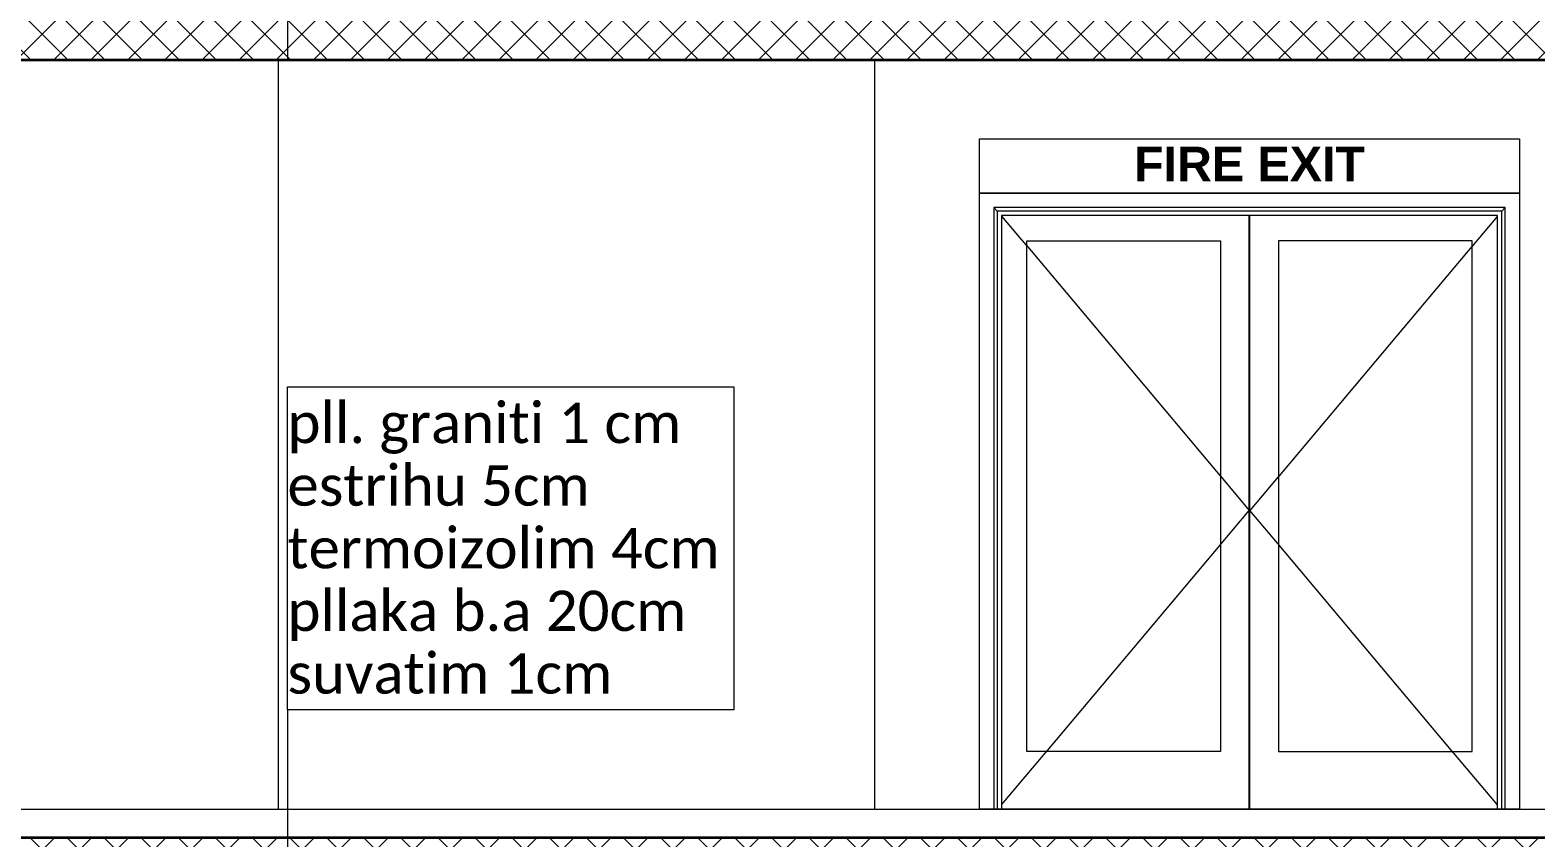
# Model space of a CAD drawing. Header units: millimetres. Extents: x -15634 to 67596, y -3027 to 55843.
# Drawn here: x 14114 to 19338, y 41096 to 43898 of the extents above; entities that cross this region are included whole.
import ezdxf

# ---------------------------------------------------------------- set-up
doc = ezdxf.new("R2010")
doc.units = ezdxf.units.MM
doc.header["$MEASUREMENT"] = 0
doc.set_wipeout_variables(frame=1)
doc.linetypes.add('Wipeout_Contour', pattern=[1000, 0, -1000])
for name, color, linetype in [('aaaa oxhakat', 7, 'Continuous'), ('Dimensioning - General', 7, 'Continuous'), ('Structural - Bearing', 7, 'Continuous'), ('Structural - Combined', 7, 'Continuous')]:
    doc.layers.add(name, color=color, linetype=linetype)
for name, color, linetype, lineweight, true_color in [('aaaa oxhakat _Pen_No__82', 7, 'Continuous', 20, 0xaaaaaa), ('Dimensioning - General_Pen_No__61', 7, 'Continuous', 20, 0x6a6a6a), ('Dimensioning - General_Pen_No__88', 7, 'Continuous', 20, 0xfd4435), ('Drawing & Figure_Pen_No__61', 7, 'Continuous', 20, 0x6a6a6a), ('Structural - Bearing_Pen_No__61', 7, 'Continuous', 20, 0x6a6a6a), ('Structural - Bearing_Pen_No__82', 7, 'Continuous', 20, 0xaaaaaa), ('Structural - Combined_Pen_No__82', 7, 'Continuous', 20, 0xaaaaaa)]:
    doc.layers.add(name, color=color, linetype=linetype, lineweight=lineweight, true_color=true_color)
for name, color, linetype, lineweight in [('Drawing & Figure_Pen_No__1', 7, 'Continuous', 13), ('Structural - Bearing_Pen_No__1', 7, 'Continuous', 13), ('Structural - Bearing_Pen_No__7', 7, 'Continuous', 35)]:
    doc.layers.add(name, color=color, linetype=linetype, lineweight=lineweight)
doc.styles.add('GENERATED_STYLE_2', font='arialbd.ttf')
doc.styles.add('GENERATED_STYLE_6', font='calibril.ttf')
doc.dimstyles.new('GENERATED_STYLE__3', dxfattribs={"dimtxt": 195.999997, "dimasz": 106.4, "dimexe": 0.18, "dimexo": 0.0625, "dimgap": 0.09, "dimtad": 1, "dimdec": 0, "dimlfac": 0.1, "dimzin": 0, "dimdsep": 46, "dimtxsty": 'GENERATED_STYLE_6', "dimblk": 'ARROWHEAD_2', "dimblk1": 'ARROWHEAD_2', "dimblk2": 'ARROWHEAD_2', "dimcen": 0.09, "dimse1": 1, "dimse2": 1, "dimclrd": 256, "dimclre": 256, "dimclrt": 256, "dimadec": 0, "dimazin": 0, "dimtfac": 1, "dimtdec": 4, "dimtmove": 0, "dimatfit": 3, "dimfxl": 1, "dimtolj": 1, "dimtzin": 0, "dimarcsym": 0})
pattern_1 = [(45, (0, 0), (-64.34671, 64.34671), []), (135, (0, 0), (64.34671, 64.34671), [])]

# ---------------------------------------------------------------- blocks, each defined once
blk = doc.blocks.new('*D62')
at = {"layer": 'Dimensioning - General_Pen_No__61', "color": 251, "linetype": 'Continuous', "lineweight": 20, "true_color": 0x6a6a6a, "transparency": 16777216}
for p, q in [((27454.4, 41136), (27594.4, 41055.2)), ((27629.4, 41095.6), (27419.4, 41095.6)), ((27524.4, 40895.6), (27524.4, 41095.6)), ((27454.4, 40936), (27594.4, 40855.2)), ((27629.4, 40895.6), (27419.4, 40895.6))]:
    blk.add_line(p, q, dxfattribs=at)
blk = doc.blocks.new('ARROWHEAD_2')
at = {"color": 0, "linetype": 'Continuous', "lineweight": 0}
for p, q in [((-0.378, -0.655), (0.378, 0.655)), ((0, 0), (-1, 0))]:
    blk.add_line(p, q, dxfattribs=at)
blk = doc.blocks.new('*D63')
at = {"layer": 'Dimensioning - General_Pen_No__61', "color": 251, "linetype": 'Continuous', "lineweight": 20, "true_color": 0x6a6a6a, "transparency": 16777216}
for p, q in [((27454.4, 43836), (27594.4, 43755.2)), ((27629.4, 43795.6), (27419.4, 43795.6)), ((27524.4, 41095.6), (27524.4, 43795.6)), ((27454.4, 41136), (27594.4, 41055.2)), ((27629.4, 41095.6), (27419.4, 41095.6))]:
    blk.add_line(p, q, dxfattribs=at)
at = {"layer": 'Dimensioning - General_Pen_No__88', "color": 20, "lineweight": 20, "true_color": 0xfd4435, "transparency": 16777216, "char_height": 196, "attachment_point": 7, "rotation": 90, "style": 'GENERATED_STYLE_6'}
for s, insert in [('\\A1;{\\pql;\\fCalibri Light|b0|i0|c0|p34;20}', (27485.2, 43437.4)), ('\\A1;{\\pql;\\fCalibri Light|b0|i0|c0|p34;270}', (27485.2, 42207.3))]:
    blk.add_mtext(s, dxfattribs=dict(at, insert=insert))
blk = doc.blocks.new('*D64')
at = {"layer": 'Dimensioning - General_Pen_No__61', "color": 251, "linetype": 'Continuous', "lineweight": 20, "true_color": 0x6a6a6a, "transparency": 16777216}
for p, q in [((27454.4, 44036), (27594.4, 43955.2)), ((27629.4, 43995.6), (27419.4, 43995.6)), ((27524.4, 43795.6), (27524.4, 43995.6)), ((27454.4, 43836), (27594.4, 43755.2)), ((27629.4, 43795.6), (27419.4, 43795.6))]:
    blk.add_line(p, q, dxfattribs=at)
blk = doc.blocks.new('*D110')
at = {"layer": 'Dimensioning - General_Pen_No__61', "color": 251, "linetype": 'Continuous', "lineweight": 20, "true_color": 0x6a6a6a, "transparency": 16777216}
for p, q in [((28004.4, 41136), (28144.4, 41055.2)), ((28179.4, 41095.6), (27969.4, 41095.6)), ((28074.4, 40895.6), (28074.4, 41095.6)), ((28004.4, 40936), (28144.4, 40855.2)), ((28179.4, 40895.6), (27969.4, 40895.6))]:
    blk.add_line(p, q, dxfattribs=at)
blk = doc.blocks.new('*D111')
at = {"layer": 'Dimensioning - General_Pen_No__61', "color": 251, "linetype": 'Continuous', "lineweight": 20, "true_color": 0x6a6a6a, "transparency": 16777216}
for p, q in [((28004.4, 43836), (28144.4, 43755.2)), ((28179.4, 43795.6), (27969.4, 43795.6)), ((28074.4, 41095.6), (28074.4, 43795.6)), ((28004.4, 41136), (28144.4, 41055.2)), ((28179.4, 41095.6), (27969.4, 41095.6))]:
    blk.add_line(p, q, dxfattribs=at)
at = {"layer": 'Dimensioning - General_Pen_No__88', "color": 20, "lineweight": 20, "true_color": 0xfd4435, "transparency": 16777216, "char_height": 196, "attachment_point": 7, "rotation": 90, "style": 'GENERATED_STYLE_6'}
for s, insert in [('\\A1;{\\pql;\\fCalibri Light|b0|i0|c0|p34;20}', (28035.2, 43437.4)), ('\\A1;{\\pql;\\fCalibri Light|b0|i0|c0|p34;270}', (28035.2, 42207.3))]:
    blk.add_mtext(s, dxfattribs=dict(at, insert=insert))
blk = doc.blocks.new('*D112')
at = {"layer": 'Dimensioning - General_Pen_No__61', "color": 251, "linetype": 'Continuous', "lineweight": 20, "true_color": 0x6a6a6a, "transparency": 16777216}
for p, q in [((28004.4, 44036), (28144.4, 43955.2)), ((28179.4, 43995.6), (27969.4, 43995.6)), ((28074.4, 43795.6), (28074.4, 43995.6)), ((28004.4, 43836), (28144.4, 43755.2)), ((28179.4, 43795.6), (27969.4, 43795.6))]:
    blk.add_line(p, q, dxfattribs=at)
blk = doc.blocks.new('*D133')
at = {"layer": 'Dimensioning - General_Pen_No__61', "color": 251, "linetype": 'Continuous', "lineweight": 20, "true_color": 0x6a6a6a, "transparency": 16777216}
for p, q in [((28554.4, 41136), (28694.4, 41055.2)), ((28729.4, 41095.6), (28519.4, 41095.6)), ((28624.4, 38195.6), (28624.4, 41095.6)), ((28729.4, 38195.6), (28519.4, 38195.6)), ((28554.4, 38236), (28694.4, 38155.2))]:
    blk.add_line(p, q, dxfattribs=at)
at = {"layer": 'Dimensioning - General_Pen_No__88', "color": 20, "lineweight": 20, "true_color": 0xfd4435, "transparency": 16777216, "insert": (28585.2, 39407.3), "char_height": 196, "attachment_point": 7, "rotation": 90, "style": 'GENERATED_STYLE_6'}
blk.add_mtext('\\A1;{\\pql;\\fCalibri Light|b0|i0|c0|p34;290}', dxfattribs=at)
blk = doc.blocks.new('*D134')
at = {"layer": 'Dimensioning - General_Pen_No__61', "color": 251, "linetype": 'Continuous', "lineweight": 20, "true_color": 0x6a6a6a, "transparency": 16777216}
for p, q in [((28554.4, 44036), (28694.4, 43955.2)), ((28729.4, 43995.6), (28519.4, 43995.6)), ((28624.4, 41095.6), (28624.4, 43995.6)), ((28554.4, 41136), (28694.4, 41055.2)), ((28729.4, 41095.6), (28519.4, 41095.6))]:
    blk.add_line(p, q, dxfattribs=at)
at = {"layer": 'Dimensioning - General_Pen_No__88', "color": 20, "lineweight": 20, "true_color": 0xfd4435, "transparency": 16777216, "insert": (28585.2, 42307.3), "char_height": 196, "attachment_point": 7, "rotation": 90, "style": 'GENERATED_STYLE_6'}
blk.add_mtext('\\A1;{\\pql;\\fCalibri Light|b0|i0|c0|p34;290}', dxfattribs=at)
blk = doc.blocks.new('*D158')
at = {"layer": 'Dimensioning - General_Pen_No__61', "color": 251, "linetype": 'Continuous', "lineweight": 20, "true_color": 0x6a6a6a, "transparency": 16777216}
for p, q in [((34964.9, 41136), (35104.9, 41055.2)), ((35139.9, 41095.6), (34929.9, 41095.6)), ((35034.9, 40895.6), (35034.9, 41095.6)), ((34964.9, 40936), (35104.9, 40855.2)), ((35139.9, 40895.6), (34929.9, 40895.6))]:
    blk.add_line(p, q, dxfattribs=at)
blk = doc.blocks.new('*D159')
at = {"layer": 'Dimensioning - General_Pen_No__61', "color": 251, "linetype": 'Continuous', "lineweight": 20, "true_color": 0x6a6a6a, "transparency": 16777216}
for p, q in [((34964.9, 43836), (35104.9, 43755.2)), ((35139.9, 43795.6), (34929.9, 43795.6)), ((35034.9, 41095.6), (35034.9, 43795.6)), ((34964.9, 41136), (35104.9, 41055.2)), ((35139.9, 41095.6), (34929.9, 41095.6))]:
    blk.add_line(p, q, dxfattribs=at)
at = {"layer": 'Dimensioning - General_Pen_No__88', "color": 20, "lineweight": 20, "true_color": 0xfd4435, "transparency": 16777216, "char_height": 196, "attachment_point": 7, "rotation": 90, "style": 'GENERATED_STYLE_6'}
for s, insert in [('\\A1;{\\pql;\\fCalibri Light|b0|i0|c0|p34;20}', (34995.7, 43437.4)), ('\\A1;{\\pql;\\fCalibri Light|b0|i0|c0|p34;270}', (34995.7, 42207.3))]:
    blk.add_mtext(s, dxfattribs=dict(at, insert=insert))
blk = doc.blocks.new('*D160')
at = {"layer": 'Dimensioning - General_Pen_No__61', "color": 251, "linetype": 'Continuous', "lineweight": 20, "true_color": 0x6a6a6a, "transparency": 16777216}
for p, q in [((34964.9, 44036), (35104.9, 43955.2)), ((35139.9, 43995.6), (34929.9, 43995.6)), ((35034.9, 43795.6), (35034.9, 43995.6)), ((34964.9, 43836), (35104.9, 43755.2)), ((35139.9, 43795.6), (34929.9, 43795.6))]:
    blk.add_line(p, q, dxfattribs=at)
blk = doc.blocks.new('*D206')
at = {"layer": 'Dimensioning - General_Pen_No__61', "color": 251, "linetype": 'Continuous', "lineweight": 20, "true_color": 0x6a6a6a, "transparency": 16777216}
for p, q in [((35514.9, 41136), (35654.9, 41055.2)), ((35689.9, 41095.6), (35479.9, 41095.6)), ((35584.9, 40895.6), (35584.9, 41095.6)), ((35514.9, 40936), (35654.9, 40855.2)), ((35689.9, 40895.6), (35479.9, 40895.6))]:
    blk.add_line(p, q, dxfattribs=at)
blk = doc.blocks.new('*D207')
at = {"layer": 'Dimensioning - General_Pen_No__61', "color": 251, "linetype": 'Continuous', "lineweight": 20, "true_color": 0x6a6a6a, "transparency": 16777216}
for p, q in [((35514.9, 43836), (35654.9, 43755.2)), ((35689.9, 43795.6), (35479.9, 43795.6)), ((35584.9, 41095.6), (35584.9, 43795.6)), ((35514.9, 41136), (35654.9, 41055.2)), ((35689.9, 41095.6), (35479.9, 41095.6))]:
    blk.add_line(p, q, dxfattribs=at)
at = {"layer": 'Dimensioning - General_Pen_No__88', "color": 20, "lineweight": 20, "true_color": 0xfd4435, "transparency": 16777216, "char_height": 196, "attachment_point": 7, "rotation": 90, "style": 'GENERATED_STYLE_6'}
for s, insert in [('\\A1;{\\pql;\\fCalibri Light|b0|i0|c0|p34;20}', (35545.7, 43437.4)), ('\\A1;{\\pql;\\fCalibri Light|b0|i0|c0|p34;270}', (35545.7, 42207.3))]:
    blk.add_mtext(s, dxfattribs=dict(at, insert=insert))
blk = doc.blocks.new('*D208')
at = {"layer": 'Dimensioning - General_Pen_No__61', "color": 251, "linetype": 'Continuous', "lineweight": 20, "true_color": 0x6a6a6a, "transparency": 16777216}
for p, q in [((35514.9, 44036), (35654.9, 43955.2)), ((35689.9, 43995.6), (35479.9, 43995.6)), ((35584.9, 43795.6), (35584.9, 43995.6)), ((35514.9, 43836), (35654.9, 43755.2)), ((35689.9, 43795.6), (35479.9, 43795.6))]:
    blk.add_line(p, q, dxfattribs=at)
blk = doc.blocks.new('*D229')
at = {"layer": 'Dimensioning - General_Pen_No__61', "color": 251, "linetype": 'Continuous', "lineweight": 20, "true_color": 0x6a6a6a, "transparency": 16777216}
for p, q in [((36064.9, 41136), (36204.9, 41055.2)), ((36239.9, 41095.6), (36029.9, 41095.6)), ((36134.9, 38195.6), (36134.9, 41095.6)), ((36239.9, 38195.6), (36029.9, 38195.6)), ((36064.9, 38236), (36204.9, 38155.2))]:
    blk.add_line(p, q, dxfattribs=at)
at = {"layer": 'Dimensioning - General_Pen_No__88', "color": 20, "lineweight": 20, "true_color": 0xfd4435, "transparency": 16777216, "insert": (36095.7, 39407.3), "char_height": 196, "attachment_point": 7, "rotation": 90, "style": 'GENERATED_STYLE_6'}
blk.add_mtext('\\A1;{\\pql;\\fCalibri Light|b0|i0|c0|p34;290}', dxfattribs=at)
blk = doc.blocks.new('*D230')
at = {"layer": 'Dimensioning - General_Pen_No__61', "color": 251, "linetype": 'Continuous', "lineweight": 20, "true_color": 0x6a6a6a, "transparency": 16777216}
for p, q in [((36064.9, 44036), (36204.9, 43955.2)), ((36239.9, 43995.6), (36029.9, 43995.6)), ((36134.9, 41095.6), (36134.9, 43995.6)), ((36064.9, 41136), (36204.9, 41055.2)), ((36239.9, 41095.6), (36029.9, 41095.6))]:
    blk.add_line(p, q, dxfattribs=at)
at = {"layer": 'Dimensioning - General_Pen_No__88', "color": 20, "lineweight": 20, "true_color": 0xfd4435, "transparency": 16777216, "insert": (36095.7, 42307.3), "char_height": 196, "attachment_point": 7, "rotation": 90, "style": 'GENERATED_STYLE_6'}
blk.add_mtext('\\A1;{\\pql;\\fCalibri Light|b0|i0|c0|p34;290}', dxfattribs=at)

msp = doc.modelspace()

# ---------------------------------------------------------------- texts
at = {"layer": 'Drawing & Figure_Pen_No__1', "color": 7, "linetype": 'Continuous', "lineweight": 13, "insert": (18344.4, 43373.8), "char_height": 120, "attachment_point": 8, "style": 'GENERATED_STYLE_2'}
msp.add_mtext('\\A1;{\\pqc;\\fArial|b1|i0|c0|p34;FIRE EXIT}', dxfattribs=at)

# ---------------------------------------------------------------- wipeouts: each hides what was drawn before it
at = {"color": 254, "linetype": 'Wipeout_Contour', "lineweight": 0, "ltscale": 180296.287275}
msp.add_wipeout([(14974.4, 41095.6), (15344.4, 41095.6), (15344.4, 43795.6), (14974.4, 43795.6)], dxfattribs=at).dxf.layer = 'aaaa oxhakat'
at = {"color": 254, "linetype": 'Wipeout_Contour', "lineweight": 0, "ltscale": 182822.991514}
msp.add_wipeout([(17469.4, 43270.6), (17457.4, 43282.6), (17457.4, 41195.6), (17469.4, 41195.6)], dxfattribs=at).dxf.layer = 'Structural - Bearing'
at = {"color": 254, "linetype": 'Wipeout_Contour', "lineweight": 0, "ltscale": 185631.404661}
msp.add_wipeout([(19219.4, 41195.6), (19231.4, 41195.6), (19231.4, 43282.6), (19219.4, 43270.6)], dxfattribs=at).dxf.layer = 'Structural - Bearing'
at = {"color": 254, "linetype": 'Wipeout_Contour', "lineweight": 0, "ltscale": 185273.605747}
msp.add_wipeout([(18343.4, 42630.9), (18343.4, 42430.9), (18345.4, 42430.9), (18345.4, 42630.9)], dxfattribs=at).dxf.layer = 'Structural - Combined'

# ---------------------------------------------------------------- next in the draw order: linework, layer by layer
at = {"layer": 'Structural - Bearing_Pen_No__61', "color": 251, "linetype": 'Continuous', "lineweight": 20, "true_color": 0x6a6a6a}
for points in [[(15007.1, 44440.4), (15007.1, 43795.6)], [(15007.1, 41540.4), (15007.1, 40895.6)]]:
    msp.add_lwpolyline(points, dxfattribs=at)

# ---------------------------------------------------------------- next in the draw order: wipeouts: each hides what was drawn before it
at = {"color": 254, "linetype": 'Wipeout_Contour', "lineweight": 0, "ltscale": 179489.257088}
msp.add_wipeout([(14114.4, 41095.6), (14974.4, 41095.6), (14974.4, 43795.6), (14114.4, 43795.6)], dxfattribs=at).dxf.layer = 'Structural - Bearing'
at = {"color": 254, "linetype": 'Wipeout_Contour', "lineweight": 0, "ltscale": 181758.025988}
msp.add_wipeout([(15344.4, 41095.6), (17044.4, 41095.6), (17044.4, 43795.6), (15344.4, 43795.6)], dxfattribs=at).dxf.layer = 'Structural - Bearing'
at = {"color": 254, "linetype": 'Wipeout_Contour', "lineweight": 0, "ltscale": 233694.102368}
msp.add_wipeout([(18343.4, 43255.6), (18343.4, 42630.9), (18345.4, 42630.9), (18345.4, 43167.6), (18345.4, 43255.6)], dxfattribs=at).dxf.layer = 'Structural - Bearing'
at = {"color": 254, "linetype": 'Wipeout_Contour', "lineweight": 0, "ltscale": 184658.01464}
msp.add_wipeout([(18343.4, 42430.9), (18343.4, 42295.6), (18345.4, 42295.6), (18345.4, 42430.9)], dxfattribs=at).dxf.layer = 'Structural - Bearing'

# ---------------------------------------------------------------- next in the draw order: hatches: boundary and pattern name
at = {"layer": 'Structural - Bearing_Pen_No__1', "linetype": 'Continuous', "lineweight": 13}
h = msp.add_hatch(dxfattribs=at)
h.set_pattern_fill('CONCRETE_BLOCK', style=0, pattern_type=2)
h.set_pattern_definition(pattern_1)
h.paths.add_polyline_path([(-655.6, 43795.6), (44144.4, 43795.6), (44144.4, 43995.6), (-655.6, 43995.6)])
h = msp.add_hatch(dxfattribs=at)
h.set_pattern_fill('CONCRETE_BLOCK', style=0, pattern_type=2)
h.set_pattern_definition(pattern_1)
h.paths.add_polyline_path([(-655.6, 40895.6), (44144.4, 40895.6), (44144.4, 41095.6), (-655.6, 41095.6)])

# ---------------------------------------------------------------- next in the draw order: linework, layer by layer
at = {"layer": 'aaaa oxhakat _Pen_No__82', "color": 253, "linetype": 'Continuous', "lineweight": 20, "true_color": 0xaaaaaa}
msp.add_line((14974.4, 43795.6), (14974.4, 41195.6), dxfattribs=at)
at = {"layer": 'Drawing & Figure_Pen_No__61', "color": 251, "linetype": 'Continuous', "lineweight": 20, "true_color": 0x6a6a6a, "flags": 128}
msp.add_lwpolyline([(15007.1, 42660.4), (16555.5, 42660.4), (16555.5, 41540.4), (15007.1, 41540.4)], close=True, dxfattribs=at)
at = {"layer": 'Structural - Bearing_Pen_No__1', "color": 7, "linetype": 'Continuous', "lineweight": 13}
for p, q in [((-655.6, 43795.6), (44144.4, 43795.6)), ((6604.4, 41095.6), (36884.4, 41095.6))]:
    msp.add_line(p, q, dxfattribs=at)
at = {"layer": 'Structural - Bearing_Pen_No__7', "color": 7, "linetype": 'Continuous', "lineweight": 35, "flags": 128}
for points in [[(-655.6, 43795.6), (44144.4, 43795.6), (44144.4, 43995.6), (-655.6, 43995.6)], [(-655.6, 40895.6), (44144.4, 40895.6), (44144.4, 41095.6), (-655.6, 41095.6)]]:
    msp.add_lwpolyline(points, close=True, dxfattribs=at)
at = {"layer": 'Structural - Bearing_Pen_No__82', "color": 253, "linetype": 'Continuous', "lineweight": 20, "true_color": 0xaaaaaa}
msp.add_line((17044.4, 41195.6), (17044.4, 43795.6), dxfattribs=at)

# ---------------------------------------------------------------- next in the draw order: texts
at = {"layer": 'Drawing & Figure_Pen_No__61', "color": 251, "linetype": 'Continuous', "lineweight": 20, "true_color": 0x6a6a6a, "insert": (15007.1, 41594.5), "char_height": 140, "attachment_point": 7, "line_spacing_factor": 0.931144, "style": 'GENERATED_STYLE_6'}
msp.add_mtext('\\A1;{\\pql;\\fCalibri Light|b0|i0|c0|p34;pll. graniti 1 cm\\P\\pql;\\fCalibri Light|b0|i0|c0|p34;estrihu 5cm\\P\\pql;\\fCalibri Light|b0|i0|c0|p34;termoizolim 4cm\\P\\pql;\\fCalibri Light|b0|i0|c0|p34;pllaka b.a 20cm\\P\\pql;\\fCalibri Light|b0|i0|c0|p34;suvatim 1cm}', dxfattribs=at)

# ---------------------------------------------------------------- next in the draw order: dimensions: what is measured, and where the dimension line sits
at = {"layer": 'Dimensioning - General', "color": 251, "linetype": 'Continuous', "lineweight": 20, "true_color": 0x6a6a6a}
for base, p1, p2, picture, middle in [((28074.4, 43995.6), (-241.9, 43795.6), (-241.9, 43995.6), '*D112', (27937.2, 43586.8)), ((27524.4, 43995.6), (182.6, 43795.6), (169.2, 43995.6), '*D64', (27387.2, 43586.8)), ((35584.9, 43995.6), (7268.6, 43795.6), (7268.6, 43995.6), '*D208', (35447.7, 43586.8)), ((35034.9, 43995.6), (7693.1, 43795.6), (7679.7, 43995.6), '*D160', (34897.7, 43586.8)), ((28074.4, 41095.6), (-233.5, 40895.6), (-233.5, 41095.6), '*D110', (27937.2, 40686.8)), ((27524.4, 41095.6), (209.4, 40895.6), (236.1, 41095.6), '*D62', (27387.2, 40686.8)), ((28624.4, 41095.6), (2113, 38195.6), (2139.4, 41095.6), '*D133', (28487.2, 39631.4)), ((35584.9, 41095.6), (7277, 40895.6), (7277, 41095.6), '*D206', (35447.7, 40686.8)), ((35034.9, 41095.6), (7719.9, 40895.6), (7746.6, 41095.6), '*D158', (34897.7, 40686.8)), ((36134.9, 41095.6), (9623.5, 38195.6), (9649.9, 41095.6), '*D229', (35997.7, 39631.4))]:
    dim = msp.add_linear_dim(base=base, p1=p1, p2=p2, angle=90, dimstyle='GENERATED_STYLE__3', dxfattribs=at)
    dim.commit()
    dim.dimension.update_dxf_attribs({"geometry": picture, "text_midpoint": middle, "dimtype": 160, "text_rotation": 90})

# ---------------------------------------------------------------- next in the draw order: wipeouts: each hides what was drawn before it
at = {"color": 254, "linetype": 'Wipeout_Contour', "lineweight": 0, "ltscale": 188044.164309}
msp.add_wipeout([(19231.4, 43282.6), (17457.4, 43282.6), (17469.4, 43270.6), (19219.4, 43270.6)], dxfattribs=at).dxf.layer = 'Structural - Bearing'
at = {"color": 254, "linetype": 'Wipeout_Contour', "lineweight": 0, "ltscale": 184363.84627}
msp.add_wipeout([(18343.4, 42270.6), (18345.4, 42270.6), (18345.4, 42295.6), (18343.4, 42295.6)], dxfattribs=at).dxf.layer = 'Structural - Bearing'

# ---------------------------------------------------------------- next in the draw order: wipeouts: each hides what was drawn before it
at = {"color": 254, "linetype": 'Wipeout_Contour', "lineweight": 0, "ltscale": 182833.156427}
msp.add_wipeout([(17407.4, 43332.6), (17407.4, 41195.6), (17457.4, 41195.6), (17457.4, 43282.6)], dxfattribs=at).dxf.layer = 'Structural - Bearing'
at = {"color": 254, "linetype": 'Wipeout_Contour', "lineweight": 0, "ltscale": 185739.475833}
msp.add_wipeout([(19281.4, 41195.6), (19281.4, 43332.6), (19231.4, 43282.6), (19231.4, 41195.6)], dxfattribs=at).dxf.layer = 'Structural - Bearing'
at = {"color": 254, "linetype": 'Wipeout_Contour', "lineweight": 0, "ltscale": 184226.251384}
msp.add_wipeout([(18343.4, 42270.6), (18343.4, 42220.6), (18345.4, 42220.6), (18345.4, 42270.6)], dxfattribs=at).dxf.layer = 'Structural - Bearing'

# ---------------------------------------------------------------- next in the draw order: wipeouts: each hides what was drawn before it
at = {"color": 254, "linetype": 'Wipeout_Contour', "lineweight": 0, "ltscale": 188160.354128}
msp.add_wipeout([(19281.4, 43332.6), (17407.4, 43332.6), (17457.4, 43282.6), (19231.4, 43282.6)], dxfattribs=at).dxf.layer = 'Structural - Bearing'
at = {"color": 254, "linetype": 'Wipeout_Contour', "lineweight": 0, "ltscale": 182804.702547}
msp.add_wipeout([(17469.4, 41195.6), (17484.4, 41195.6), (17484.4, 43255.6), (17469.4, 43255.6)], dxfattribs=at).dxf.layer = 'Structural - Bearing'
at = {"color": 254, "linetype": 'Wipeout_Contour', "lineweight": 0, "ltscale": 185570.651996}
msp.add_wipeout([(19204.4, 43255.6), (19204.4, 41195.6), (19219.4, 41195.6), (19219.4, 43255.6)], dxfattribs=at).dxf.layer = 'Structural - Bearing'
at = {"color": 254, "linetype": 'Wipeout_Contour', "lineweight": 0, "ltscale": 227536.107499}
msp.add_wipeout([(18345.4, 42220.6), (18343.4, 42220.6), (18343.4, 41195.6), (18345.4, 41195.6), (18345.4, 41395.6)], dxfattribs=at).dxf.layer = 'Structural - Bearing'

# ---------------------------------------------------------------- next in the draw order: linework, layer by layer
at = {"layer": 'Drawing & Figure_Pen_No__1', "color": 7, "linetype": 'Continuous', "lineweight": 13, "flags": 128}
msp.add_lwpolyline([(17407.4, 43521.2), (19281.4, 43521.2), (19281.4, 43332.6), (17407.4, 43332.6)], close=True, dxfattribs=at)
at = {"layer": 'Structural - Bearing_Pen_No__82', "color": 253, "linetype": 'Continuous', "lineweight": 20, "true_color": 0xaaaaaa}
for p, q in [((17407.4, 41195.6), (17407.4, 43332.6)), ((17407.4, 43332.6), (19281.4, 43332.6)), ((19281.4, 43332.6), (19281.4, 41195.6)), ((17457.4, 41195.6), (17407.4, 41195.6)), ((19281.4, 41195.6), (19231.4, 41195.6))]:
    msp.add_line(p, q, dxfattribs=at)

# ---------------------------------------------------------------- next in the draw order: wipeouts: each hides what was drawn before it
at = {"color": 254, "linetype": 'Wipeout_Contour', "lineweight": 0, "ltscale": 281975.899375}
msp.add_wipeout([(19219.4, 43270.6), (17469.4, 43270.6), (17469.4, 43255.6), (17484.4, 43255.6), (19204.4, 43255.6), (19219.4, 43255.6)], dxfattribs=at).dxf.layer = 'Structural - Bearing'
at = {"color": 254, "linetype": 'Wipeout_Contour', "lineweight": 0, "ltscale": 183088.796164}
msp.add_wipeout([(17572.4, 43167.6), (17484.4, 43167.6), (17484.4, 41395.6), (17572.4, 41395.6)], dxfattribs=at).dxf.layer = 'Structural - Bearing'
at = {"color": 254, "linetype": 'Wipeout_Contour', "lineweight": 0, "ltscale": 184282.692592}
msp.add_wipeout([(18343.4, 41395.6), (18343.4, 43167.6), (18243.4, 43167.6), (18243.4, 41395.6)], dxfattribs=at).dxf.layer = 'Structural - Bearing'
at = {"color": 254, "linetype": 'Wipeout_Contour', "lineweight": 0, "ltscale": 185687.426346}
msp.add_wipeout([(19116.4, 41395.6), (19204.4, 41395.6), (19204.4, 43167.6), (19116.4, 43167.6)], dxfattribs=at).dxf.layer = 'Structural - Bearing'

# ---------------------------------------------------------------- next in the draw order: linework, layer by layer
at = {"layer": 'Structural - Bearing_Pen_No__82', "color": 253, "linetype": 'Continuous', "lineweight": 20, "true_color": 0xaaaaaa}
for p, q in [((17457.4, 43282.6), (17457.4, 41195.6)), ((19231.4, 43282.6), (17457.4, 43282.6)), ((19231.4, 41195.6), (19231.4, 43282.6))]:
    msp.add_line(p, q, dxfattribs=at)

# ---------------------------------------------------------------- next in the draw order: wipeouts: each hides what was drawn before it
at = {"color": 254, "linetype": 'Wipeout_Contour', "lineweight": 0, "ltscale": 280587.934255}
msp.add_wipeout([(18343.4, 43255.6), (17484.4, 43255.6), (17484.4, 43167.6), (17572.4, 43167.6), (18243.4, 43167.6), (18343.4, 43167.6)], dxfattribs=at).dxf.layer = 'Structural - Bearing'
at = {"color": 254, "linetype": 'Wipeout_Contour', "lineweight": 0, "ltscale": 270270.953291}
msp.add_wipeout([(17484.4, 41195.6), (18343.4, 41195.6), (18343.4, 41395.6), (18243.4, 41395.6), (17572.4, 41395.6), (17484.4, 41395.6)], dxfattribs=at).dxf.layer = 'Structural - Bearing'

# ---------------------------------------------------------------- next in the draw order: linework, layer by layer
at = {"layer": 'Structural - Bearing_Pen_No__82', "color": 253, "linetype": 'Continuous', "lineweight": 20, "true_color": 0xaaaaaa}
for p, q in [((17457.4, 43282.6), (17469.4, 43270.6)), ((17469.4, 43270.6), (17469.4, 41195.6)), ((17484.4, 43255.6), (17484.4, 41195.6)), ((17469.4, 41195.6), (17457.4, 41195.6))]:
    msp.add_line(p, q, dxfattribs=at)

# ---------------------------------------------------------------- next in the draw order: wipeouts: each hides what was drawn before it
at = {"color": 254, "linetype": 'Wipeout_Contour', "lineweight": 0, "ltscale": 183679.730499}
msp.add_wipeout([(17572.4, 41395.6), (18243.4, 41395.6), (18243.4, 43167.6), (17572.4, 43167.6)], dxfattribs=at).dxf.layer = 'Structural - Bearing'
at = {"color": 254, "linetype": 'Wipeout_Contour', "lineweight": 0, "ltscale": 184445.128285}
msp.add_wipeout([(18345.4, 41395.6), (18445.4, 41395.6), (18445.4, 43167.6), (18345.4, 43167.6)], dxfattribs=at).dxf.layer = 'Structural - Bearing'

# ---------------------------------------------------------------- next in the draw order: linework, layer by layer
at = {"layer": 'Structural - Bearing_Pen_No__82', "color": 253, "linetype": 'Continuous', "lineweight": 20, "true_color": 0xaaaaaa}
for p, q in [((17572.4, 41395.6), (17572.4, 43167.6)), ((17572.4, 43167.6), (18243.4, 43167.6)), ((18243.4, 43167.6), (18243.4, 41395.6)), ((18345.4, 42295.6), (18343.4, 42295.6)), ((18345.4, 42270.6), (18343.4, 42270.6)), ((18343.4, 42220.6), (18345.4, 42220.6)), ((18243.4, 41395.6), (17572.4, 41395.6))]:
    msp.add_line(p, q, dxfattribs=at)
at = {"layer": 'Structural - Combined_Pen_No__82', "color": 253, "linetype": 'Continuous', "lineweight": 20, "true_color": 0xaaaaaa}
for p, q in [((18343.4, 42630.9), (18345.4, 42630.9)), ((18343.4, 42430.9), (18345.4, 42430.9))]:
    msp.add_line(p, q, dxfattribs=at)

# ---------------------------------------------------------------- next in the draw order: wipeouts: each hides what was drawn before it
at = {"color": 254, "linetype": 'Wipeout_Contour', "lineweight": 0, "ltscale": 282616.353552}
msp.add_wipeout([(19204.4, 43255.6), (18345.4, 43255.6), (18345.4, 43167.6), (18445.4, 43167.6), (19116.4, 43167.6), (19204.4, 43167.6)], dxfattribs=at).dxf.layer = 'Structural - Bearing'
at = {"color": 254, "linetype": 'Wipeout_Contour', "lineweight": 0, "ltscale": 272376.194506}
msp.add_wipeout([(18345.4, 41195.6), (19204.4, 41195.6), (19204.4, 41395.6), (19116.4, 41395.6), (18445.4, 41395.6), (18345.4, 41395.6)], dxfattribs=at).dxf.layer = 'Structural - Bearing'

# ---------------------------------------------------------------- next in the draw order: linework, layer by layer
at = {"layer": 'Structural - Bearing_Pen_No__61', "color": 251, "linetype": 'Continuous', "lineweight": 20, "true_color": 0x6a6a6a}
msp.add_lwpolyline([(6604.4, 41195.6), (36884.4, 41195.6)], dxfattribs=at)
at = {"layer": 'Structural - Bearing_Pen_No__82', "color": 253, "linetype": 'Continuous', "lineweight": 20, "true_color": 0xaaaaaa}
for p, q in [((19219.4, 43270.6), (17469.4, 43270.6)), ((19204.4, 43255.6), (17484.4, 43255.6)), ((17484.4, 43253.3), (18343.4, 42231.6)), ((18343.4, 43167.6), (18343.4, 43255.6)), ((18345.4, 43167.6), (18345.4, 43255.6)), ((19204.4, 41195.6), (19204.4, 43255.6)), ((19219.4, 43270.6), (19231.4, 43282.6)), ((19219.4, 41195.6), (19219.4, 43270.6)), ((18343.4, 41395.6), (18343.4, 43167.6)), ((18345.4, 41395.6), (18345.4, 43167.6)), ((17484.4, 41209.9), (18343.4, 42231.6)), ((18343.4, 41195.6), (18343.4, 41395.6)), ((18345.4, 41195.6), (18345.4, 41395.6)), ((19219.4, 41195.6), (17469.4, 41195.6)), ((19231.4, 41195.6), (19219.4, 41195.6))]:
    msp.add_line(p, q, dxfattribs=at)

# ---------------------------------------------------------------- next in the draw order: wipeouts: each hides what was drawn before it
at = {"color": 254, "linetype": 'Wipeout_Contour', "lineweight": 0, "ltscale": 185069.84601}
msp.add_wipeout([(19116.4, 41395.6), (19116.4, 43167.6), (18445.4, 43167.6), (18445.4, 41395.6)], dxfattribs=at).dxf.layer = 'Structural - Bearing'

# ---------------------------------------------------------------- next in the draw order: linework, layer by layer
at = {"layer": 'Structural - Bearing_Pen_No__82', "color": 253, "linetype": 'Continuous', "lineweight": 20, "true_color": 0xaaaaaa}
for p, q in [((19204.4, 43253.3), (18345.4, 42231.6)), ((18445.4, 43167.6), (18445.4, 41395.6)), ((19116.4, 43167.6), (18445.4, 43167.6)), ((19116.4, 41395.6), (19116.4, 43167.6)), ((19204.4, 41209.9), (18345.4, 42231.6)), ((18445.4, 41395.6), (19116.4, 41395.6))]:
    msp.add_line(p, q, dxfattribs=at)

# ---------------------------------------------------------------- next in the draw order: dimensions: what is measured, and where the dimension line sits
at = {"layer": 'Dimensioning - General', "color": 251, "linetype": 'Continuous', "lineweight": 20, "true_color": 0x6a6a6a}
for base, p1, p2, picture, middle in [((28624.4, 43995.6), (2139.4, 41095.6), (2130.6, 43995.6), '*D134', (28487.2, 42531.4)), ((36134.9, 43995.6), (9649.9, 41095.6), (9641.1, 43995.6), '*D230', (35997.7, 42531.4)), ((28074.4, 43795.6), (-233.5, 41095.6), (-241.9, 43795.6), '*D111', (27937.2, 42431.4)), ((27524.4, 43795.6), (236.1, 41095.6), (182.6, 43795.6), '*D63', (27387.2, 42431.4)), ((35584.9, 43795.6), (7277, 41095.6), (7268.6, 43795.6), '*D207', (35447.7, 42431.4)), ((35034.9, 43795.6), (7746.6, 41095.6), (7693.1, 43795.6), '*D159', (34897.7, 42431.4))]:
    dim = msp.add_linear_dim(base=base, p1=p1, p2=p2, angle=90, dimstyle='GENERATED_STYLE__3', dxfattribs=at)
    dim.commit()
    dim.dimension.update_dxf_attribs({"geometry": picture, "text_midpoint": middle, "dimtype": 160, "text_rotation": 90})

doc.saveas('drawing.dxf')
